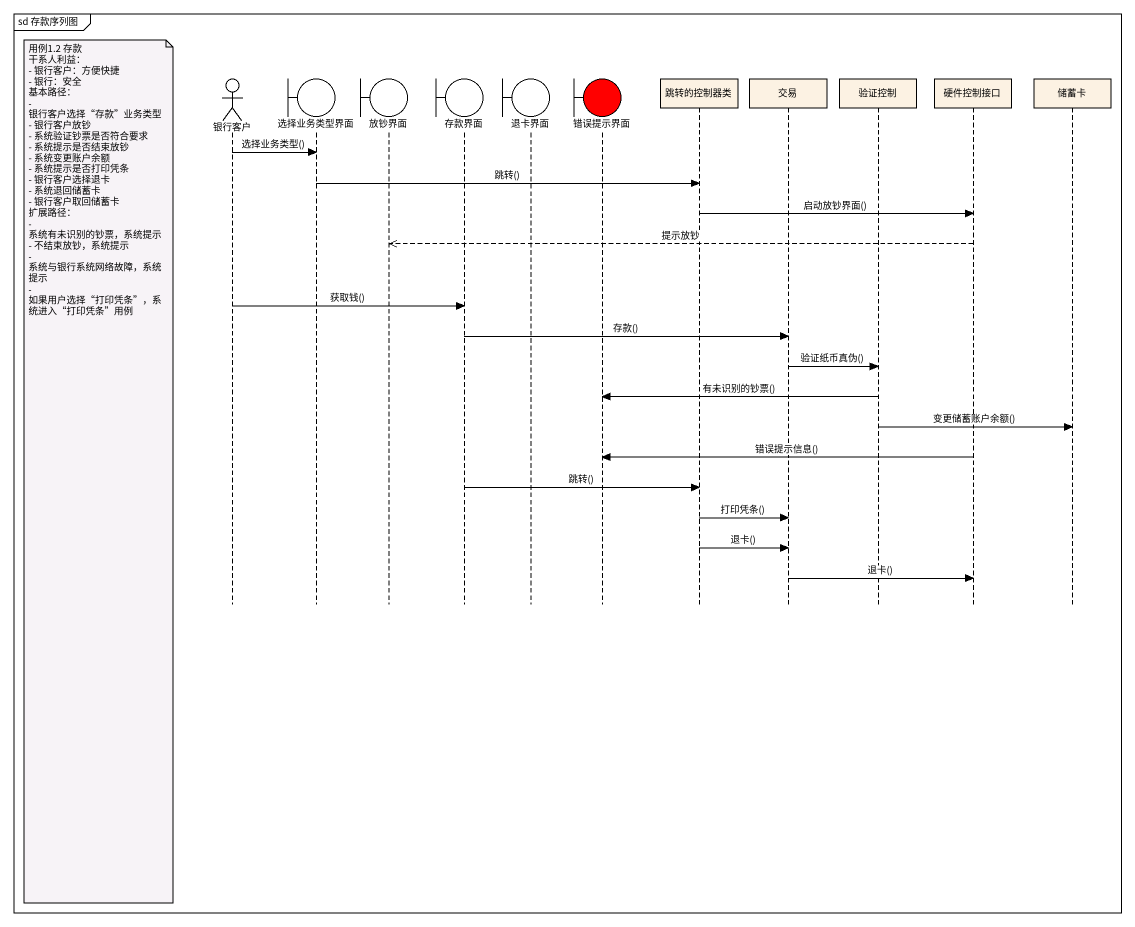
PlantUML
@startuml
mainframe sd 存款序列图
hide footbox
actor 银行客户
boundary 选择业务类型界面
boundary 放钞界面
boundary 存款界面
boundary 退卡界面
boundary 错误提示界面 #FF0000
participant 跳转的控制器类
participant 交易
participant 验证控制
participant 硬件控制接口
participant 储蓄卡

银行客户 -> 选择业务类型界面 : 选择业务类型()
选择业务类型界面 -> 跳转的控制器类 : 跳转()
跳转的控制器类 -> 硬件控制接口 : 启动放钞界面()
硬件控制接口 -->> 放钞界面 : 提示放钞
银行客户 -> 存款界面 : 获取钱()
存款界面 -> 交易 : 存款()
交易 -> 验证控制 : 验证纸币真伪()
验证控制 -> 错误提示界面 : 有未识别的钞票()
验证控制 -> 储蓄卡 : 变更储蓄账户余额()
硬件控制接口 -> 错误提示界面 : 错误提示信息()
note left of 银行客户
  用例1.2 存款
  干系人利益：
  - 银行客户：方便快捷
  - 银行：安全
  基本路径：
  - 银行客户选择“存款”业务类型
  - 银行客户放钞
  - 系统验证钞票是否符合要求
  - 系统提示是否结束放钞
  - 系统变更账户余额
  - 系统提示是否打印凭条
  - 银行客户选择退卡
  - 系统退回储蓄卡
  - 银行客户取回储蓄卡
  扩展路径：
  - 系统有未识别的钞票，系统提示
  - 不结束放钞，系统提示
  - 系统与银行系统网络故障，系统提示
  - 如果用户选择“打印凭条”，系统进入“打印凭条”用例
end note
存款界面 -> 跳转的控制器类 : 跳转()
跳转的控制器类 -> 交易 : 打印凭条()
跳转的控制器类 -> 交易 : 退卡()
交易 -> 硬件控制接口 : 退卡()
@enduml
